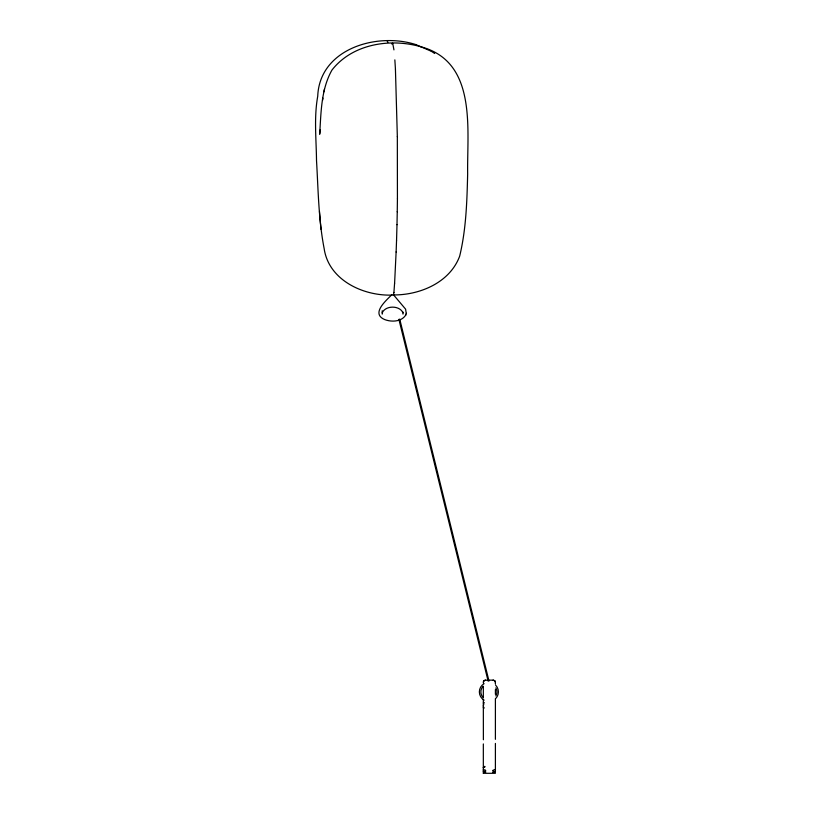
<?xml version="1.0" encoding="UTF-8"?>
<svg xmlns="http://www.w3.org/2000/svg" width="814" height="814" viewBox="0 0 814 814"><rect width="100%" height="100%" fill="white"/><g stroke="black" fill="none" stroke-linecap="round" stroke-linejoin="round"><path stroke-width="1.22" d="M397.425 198.891L397.334 136.528M397.252 211.732L397.425 198.82M396.998 224.695L397.252 211.65M396.55 240.486L396.998 224.613M396.123 252.025L396.55 240.395M396.123 251.933L394.597 283.353M406.278 313.594L405.586 309.137L393.396 294.699M394.587 283.262L393.915 292.541M483.333 681.949L484.045 680.667L485.571 680.138M393.915 292.45L393.467 295.034C363.95 296.561 328.673 280.403 324.145 248.545C318.508 219.577 318.254 189.916 316.514 160.541C316.29 139.153 313.878 117.481 317.725 96.255C319.576 48.718 376.902 32.031 415.842 44.587L416.158 44.719M320.278 129.721L319.678 134.259C321.082 112.637 321.001 89.56 331.919 70.116C352.33 43.814 390.527 37.902 421.153 46.846L421.469 46.978M483.384 739.753L483.333 699.175M322.598 100.264L322.965 98.087M323.972 91.779L324.369 89.367M483.333 767.633L484.696 766.35M483.333 705.748L483.903 703.601M391.819 294.699C386.426 300.346 370.411 313.655 384.768 319.597C391.585 322.222 401.587 321.835 405.779 314.998M382.214 312.841C385.5 305.24 399.715 305.24 403.001 312.841M405.687 315.252L406.379 313.319M391.819 44.017L392.694 43.203L393.945 49.878M495.4 769.413L493.07 770.349L495.4 773.3L483.333 773.3L485.571 770.349L483.333 769.413M484.045 766.737L483.333 767.663L485.042 766.808M483.852 702.502L483.333 703.062L483.913 702.472M493.07 770.349L493.07 772.425L495.4 771.479L495.4 743.426M494.19 772.283L495.4 771.489L493.07 772.425M393.467 294.943C420.075 295.116 449.898 282.499 459.666 256.176C466.157 229.294 466.971 201.536 467.653 174.033C466.91 129.68 477.513 62.098 421.153 46.846M485.571 770.349L485.571 772.435L484.259 772.221M493.07 680.138L494.668 680.718L495.4 681.939M431.298 51.262L434.686 53.48M387.037 40.792L387.942 42.267M485.571 772.435L483.333 771.499L483.852 772.048M415.842 44.587L431.583 51.384M483.913 771.326L483.333 770.675M484.045 708.2L483.333 707.356M483.831 707.458L483.333 706.725M495.4 739.336L495.4 698.646M399.715 319.088L488.99 681.033M398.891 319.363L488.115 681.074M319.485 211.467L320.96 229.273M394.851 59.88L395.441 69.129M395.431 69.109L397.334 136.589M495.4 684.045L495.238 681.135L493.437 680.138L485.063 680.199L483.608 681.135L483.333 683.017M495.4 689.58L495.4 694.301M483.333 686.619L483.333 697.12M483.333 743.935L483.333 773.3M403.001 312.067L403.001 314.133M382.214 310.765L382.214 314.133M495.614 685.154A9.534 9.534 0 0 1 495.614 698.636M484.106 700.152A9.534 9.534 0 0 1 484.106 683.648M495.838 687.881A8.038 8.038 0 0 1 495.838 695.919M483.19 697.588A8.038 8.038 0 0 1 483.19 686.212"/></g></svg>
